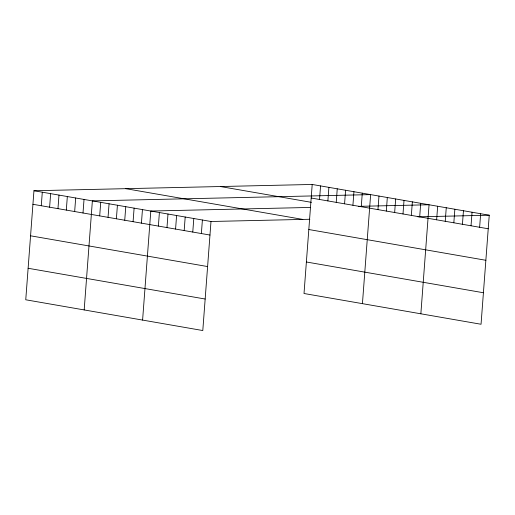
<?xml version="1.0" encoding="UTF-8"?>
<svg xmlns="http://www.w3.org/2000/svg" width="515" height="515" viewBox="0 0 515 515"><rect width="100%" height="100%" fill="white"/><g stroke="black" fill="none" stroke-linecap="round" stroke-linejoin="round"><path stroke-width="0.77" d="M312.206 184.46L304.011 293.505L481.049 324.257L489.25 215.219L312.206 184.46L33.951 190.743L25.75 299.782L202.794 330.54L210.989 221.495L309.856 219.261M41.277 205.743L42.294 192.192M49.62 207.191L50.644 193.64M57.97 208.646L58.987 195.095M66.313 210.094L67.336 196.543M74.662 211.543L75.679 197.992M83.005 212.991L84.029 199.44M84.177 309.933L92.372 200.889L370.633 194.612L362.431 303.65M99.698 215.894L100.721 202.344M108.047 217.343L109.064 203.792M116.39 218.791L117.414 205.24M124.739 220.24L125.757 206.689M133.082 221.695L134.106 208.137M141.432 223.143L142.449 209.592M142.597 320.079L150.798 211.041L310.648 207.429M158.375 226.085L159.399 212.534M166.976 227.578L167.993 214.028M175.576 229.072L176.594 215.521M184.177 230.566L185.194 217.015M192.771 232.059L193.795 218.508M201.371 233.553L202.395 220.002M319.538 199.466L320.555 185.915M327.881 200.914L328.898 187.363M336.231 202.363L337.248 188.812M344.574 203.811L345.591 190.26M352.923 205.266L353.94 191.709M361.266 206.715L362.283 193.164M377.959 209.611L378.976 196.061M386.308 211.06L387.325 197.509M394.651 212.515L395.668 198.964M403 213.963L404.018 200.412M411.343 215.412L412.361 201.861M419.693 216.86L420.71 203.309M420.858 313.802L429.053 204.758L358.479 206.354M436.636 219.808L437.653 206.251M445.237 221.302L446.254 207.745M453.837 222.795L454.854 209.238M462.431 224.289L463.455 210.732M471.032 225.782L472.049 212.232M479.632 227.276L480.65 213.725M417.916 216.828L489.25 215.219M311.189 198.018L488.233 228.769M220.381 186.533L311.433 202.35M125.776 188.67L302.814 219.422M308.82 229.529L485.864 260.281M33.951 190.743L210.989 221.495M32.928 204.294L209.972 235.046M306.38 261.993L483.418 292.745M30.559 235.806L207.603 266.558M28.119 268.27L205.163 299.028"/></g></svg>
